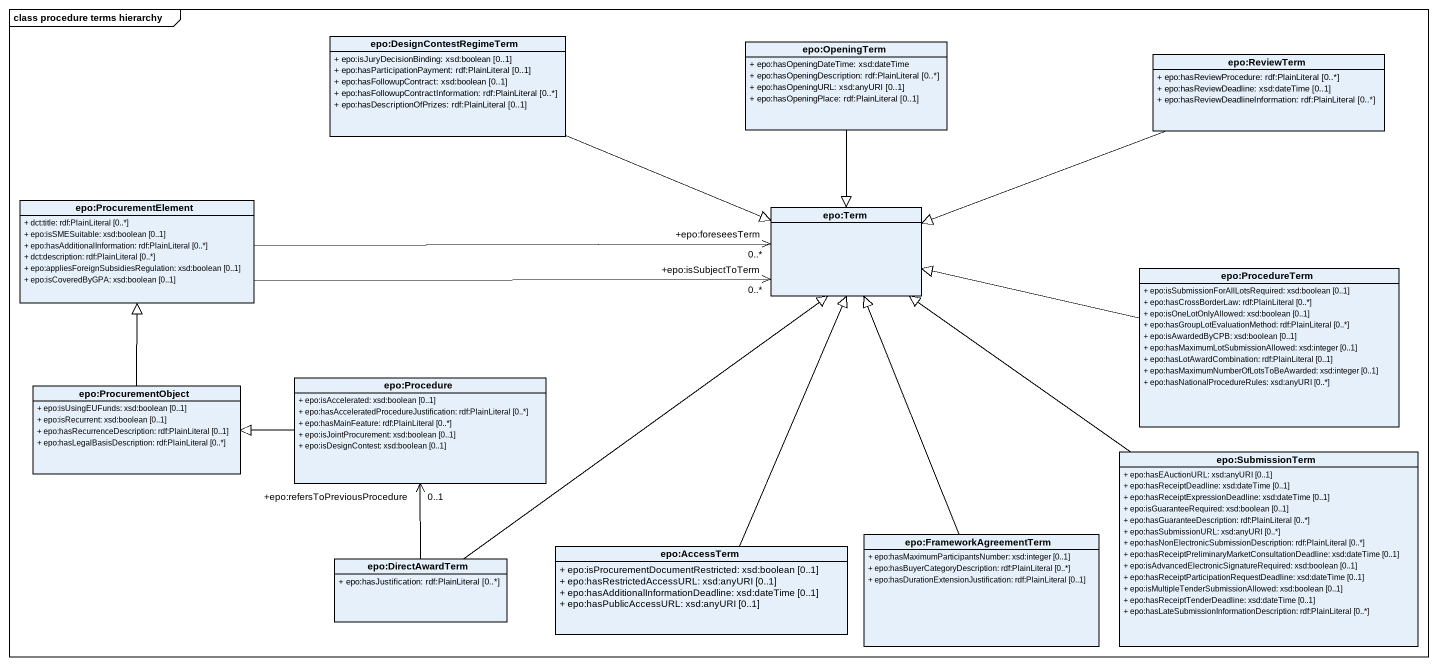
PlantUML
@startuml
mainframe class procedure terms hierarchy
hide circle
hide empty members
skinparam classAttributeIconSize 0
class "epo:DesignContestRegimeTerm" as epo_DesignContestRegimeTerm {
  + epo:isJuryDecisionBinding: xsd:boolean [0..1]
  + epo:hasParticipationPayment: rdf:PlainLiteral [0..1]
  + epo:hasFollowupContract: xsd:boolean [0..1]
  + epo:hasFollowupContractInformation: rdf:PlainLiteral [0..*]
  + epo:hasDescriptionOfPrizes: rdf:PlainLiteral [0..1]
}
class "epo:OpeningTerm" as epo_OpeningTerm {
  + epo:hasOpeningDateTime: xsd:dateTime
  + epo:hasOpeningDescription: rdf:PlainLiteral [0..*]
  + epo:hasOpeningURL: xsd:anyURI [0..1]
  + epo:hasOpeningPlace: rdf:PlainLiteral [0..1]
}
class "epo:ReviewTerm" as epo_ReviewTerm {
  + epo:hasReviewProcedure: rdf:PlainLiteral [0..*]
  + epo:hasReviewDeadline: xsd:dateTime [0..1]
  + epo:hasReviewDeadlineInformation: rdf:PlainLiteral [0..*]
}
class "epo:ProcurementElement" as epo_ProcurementElement {
  + dct:title: rdf:PlainLiteral [0..*]
  + epo:isSMESuitable: xsd:boolean [0..1]
  + epo:hasAdditionalInformation: rdf:PlainLiteral [0..*]
  + dct:description: rdf:PlainLiteral [0..*]
  + epo:appliesForeignSubsidiesRegulation: xsd:boolean [0..1]
  + epo:isCoveredByGPA: xsd:boolean [0..1]
}
class "epo:Term" as epo_Term
class "epo:ProcedureTerm" as epo_ProcedureTerm {
  + epo:isSubmissionForAllLotsRequired: xsd:boolean [0..1]
  + epo:hasCrossBorderLaw: rdf:PlainLiteral [0..*]
  + epo:isOneLotOnlyAllowed: xsd:boolean [0..1]
  + epo:hasGroupLotEvaluationMethod: rdf:PlainLiteral [0..*]
  + epo:isAwardedByCPB: xsd:boolean [0..1]
  + epo:hasMaximumLotSubmissionAllowed: xsd:integer [0..1]
  + epo:hasLotAwardCombination: rdf:PlainLiteral [0..1]
  + epo:hasMaximumNumberOfLotsToBeAwarded: xsd:integer [0..1]
  + epo:hasNationalProcedureRules: xsd:anyURI [0..*]
}
class "epo:ProcurementObject" as epo_ProcurementObject {
  + epo:isUsingEUFunds: xsd:boolean [0..1]
  + epo:isRecurrent: xsd:boolean [0..1]
  + epo:hasRecurrenceDescription: rdf:PlainLiteral [0..1]
  + epo:hasLegalBasisDescription: rdf:PlainLiteral [0..*]
}
class "epo:Procedure" as epo_Procedure {
  + epo:isAccelerated: xsd:boolean [0..1]
  + epo:hasAcceleratedProcedureJustification: rdf:PlainLiteral [0..*]
  + epo:hasMainFeature: rdf:PlainLiteral [0..*]
  + epo:isJointProcurement: xsd:boolean [0..1]
  + epo:isDesignContest: xsd:boolean [0..1]
}
class "epo:SubmissionTerm" as epo_SubmissionTerm {
  + epo:hasEAuctionURL: xsd:anyURI [0..1]
  + epo:hasReceiptDeadline: xsd:dateTime [0..1]
  + epo:hasReceiptExpressionDeadline: xsd:dateTime [0..1]
  + epo:isGuaranteeRequired: xsd:boolean [0..1]
  + epo:hasGuaranteeDescription: rdf:PlainLiteral [0..*]
  + epo:hasSubmissionURL: xsd:anyURI [0..*]
  + epo:hasNonElectronicSubmissionDescription: rdf:PlainLiteral [0..*]
  + epo:hasReceiptPreliminaryMarketConsultationDeadline: xsd:dateTime [0..1]
  + epo:isAdvancedElectronicSignatureRequired: xsd:boolean [0..1]
  + epo:hasReceiptParticipationRequestDeadline: xsd:dateTime [0..1]
  + epo:isMultipleTenderSubmissionAllowed: xsd:boolean [0..1]
  + epo:hasReceiptTenderDeadline: xsd:dateTime [0..1]
  + epo:hasLateSubmissionInformationDescription: rdf:PlainLiteral [0..*]
}
class "epo:DirectAwardTerm" as epo_DirectAwardTerm {
  + epo:hasJustification: rdf:PlainLiteral [0..*]
}
class "epo:AccessTerm" as epo_AccessTerm {
  + epo:isProcurementDocumentRestricted: xsd:boolean [0..1]
  + epo:hasRestrictedAccessURL: xsd:anyURI [0..1]
  + epo:hasAdditionalInformationDeadline: xsd:dateTime [0..1]
  + epo:hasPublicAccessURL: xsd:anyURI [0..1]
}
class "epo:FrameworkAgreementTerm" as epo_FrameworkAgreementTerm {
  + epo:hasMaximumParticipantsNumber: xsd:integer [0..1]
  + epo:hasBuyerCategoryDescription: rdf:PlainLiteral [0..*]
  + epo:hasDurationExtensionJustification: rdf:PlainLiteral [0..1]
}
epo_DesignContestRegimeTerm -right-|> epo_Term
epo_OpeningTerm --|> epo_Term
epo_ReviewTerm -left-|> epo_Term
epo_ProcurementElement -right-> "+epo:isSubjectToTerm\n0..*" epo_Term
epo_ProcurementElement -right-> "+epo:foreseesTerm\n0..*" epo_Term
epo_ProcedureTerm -left-|> epo_Term
epo_ProcurementObject -up-|> epo_ProcurementElement
epo_Procedure -left-|> epo_ProcurementObject
epo_SubmissionTerm -up-|> epo_Term
epo_DirectAwardTerm -up-|> epo_Term
epo_DirectAwardTerm -up-> "+epo:refersToPreviousProcedure\n0..1" epo_Procedure
epo_AccessTerm -up-|> epo_Term
epo_FrameworkAgreementTerm -up-|> epo_Term
@enduml
